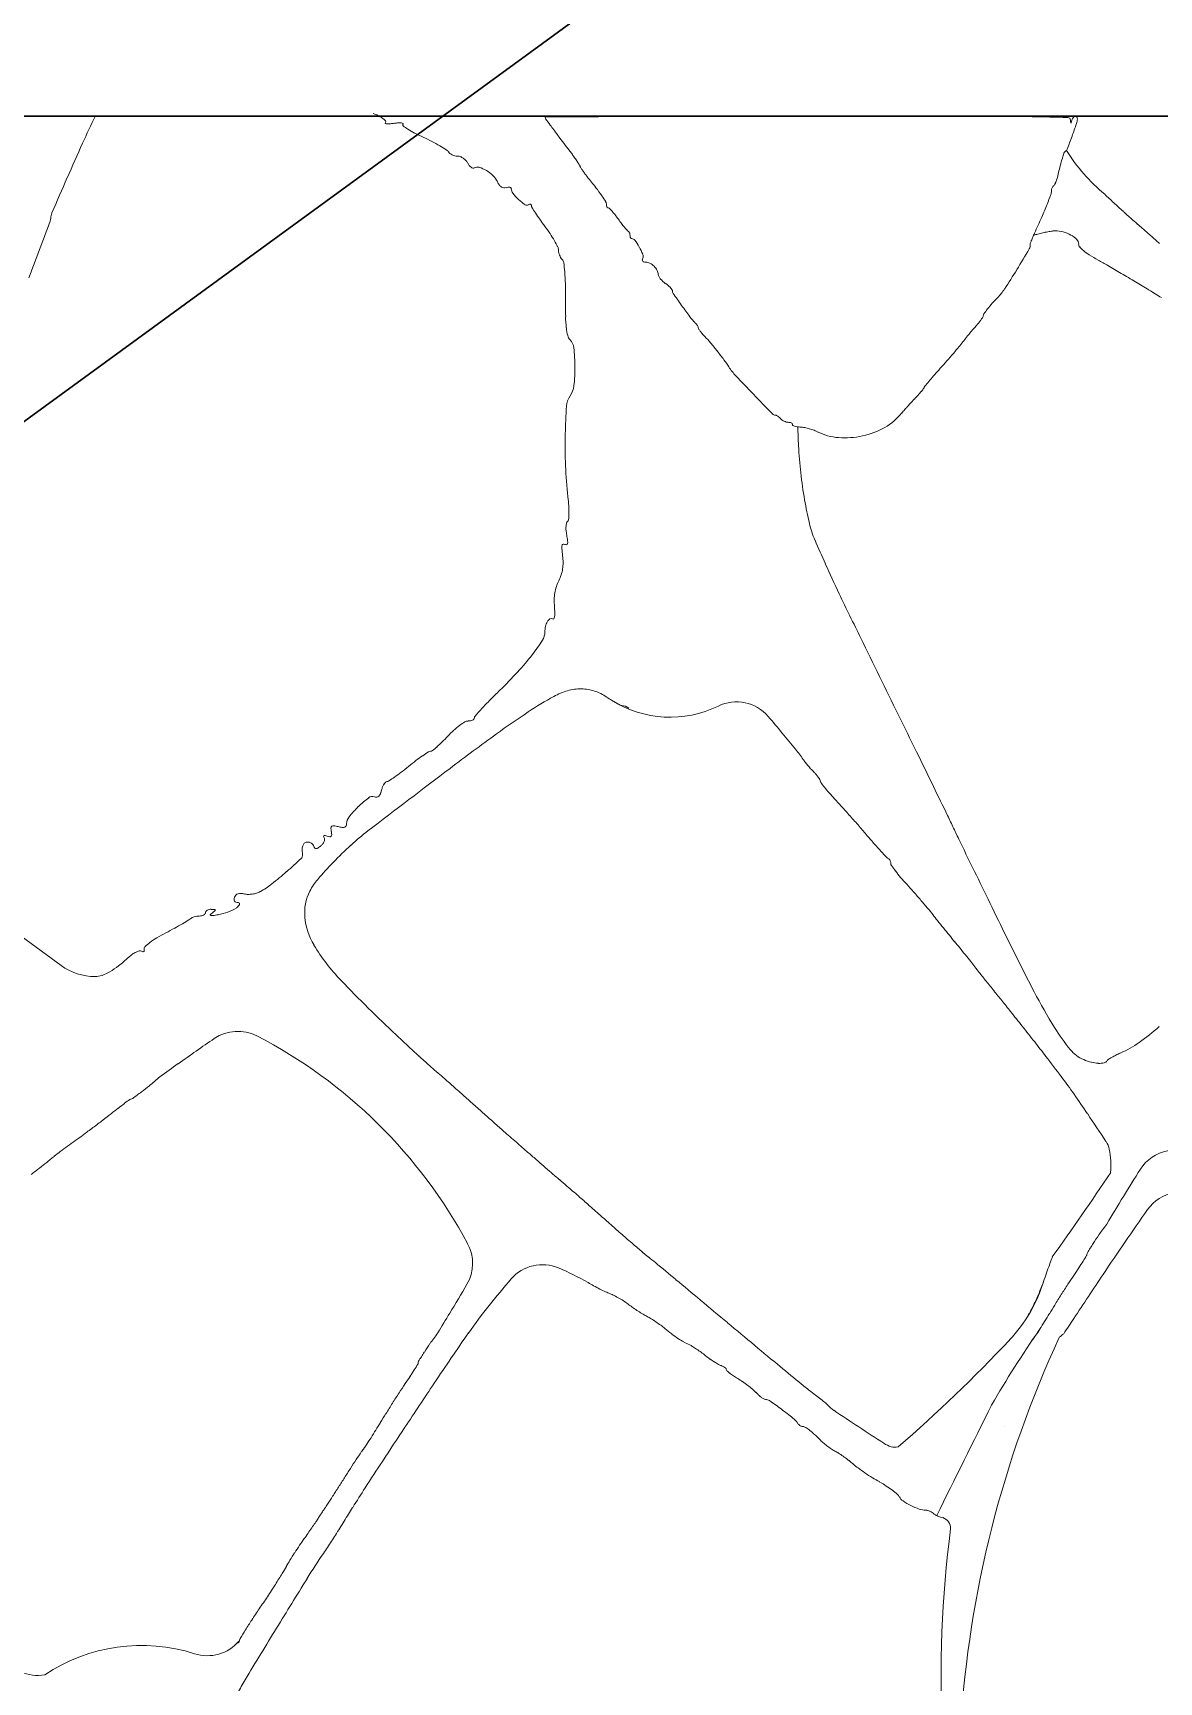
# Model space of a CAD drawing. Header units: millimetres. Extents: x 56222 to 3066687, y -650199 to -121287.
# Drawn here: x 141459.15 to 141472.7, y -184127.07 to -184107.24 of the extents above; entities that cross this region are included whole.
import ezdxf

# ---------------------------------------------------------------- set-up
doc = ezdxf.new("R2010")
doc.units = ezdxf.units.MM
doc.header["$MEASUREMENT"] = 0
doc.layers.add('FURNITURE', color=32, linetype='Continuous', lineweight=9)
doc.layers.add('XX~SLAB ( BEAM )~ ( DIM )', color=7, linetype='Continuous', lineweight=9)
doc.layers.add('str coll', color=6, linetype='Continuous')

msp = doc.modelspace()

# ---------------------------------------------------------------- linework, layer by layer
at = {"layer": 'FURNITURE', "lineweight": 0}
for centre, radius, start, end in [((141471.134, -184113.746), 12.508, 153.8715, 155.5451), ((141463.105, -184108.65), 0.46, 60.7842, 72.4336), ((141463.183, -184108.51), 0.299, 46.5409, 60.7842), ((141463.373, -184108.309), 0.023, 314.9999, 46.5409), ((141465.32, -184108.257), 0.00633, 90.2842, 179.9999), ((141465.343, -184108.257), 0.0288, 180, 215.4891), ((141471.625, -184103.777), 7.745, 215.4891, 216.1716), ((141514.985, -194121.346), 10013.218, 90.2789129, 90.2841841), ((141467.871, -184443.074), 334.832, 90.10449, 90.2789), ((141468.471, -184772.017), 663.776, 90.000008, 90.104515), ((141468.472, -185893.649), 1785.407, 89.936757, 90.000012), ((141470.387, -184158.219), 49.977, 89.1018, 89.9367), ((141470.593, -184145.094), 36.85, 88.4378, 89.1017), ((141471.597, -184108.293), 0.0356, 3.7923, 88.4378), ((141475.566, -184108.03), 3.943, 183.7924, 184.2766), ((141467.314, -184107.158), 4.48, 344.9138, 345.3546), ((141471.753, -184108.318), 0.108, 154.6693, 165.3546), ((141471.731, -184108.308), 0.0833, 141.661, 154.6692), ((141471.712, -184108.293), 0.0591, 126.3244, 141.6611), ((141471.688, -184108.26), 0.0186, 89.9999, 126.3244), ((141471.688, -184108.263), 0.0213, 61.9443, 89.9999), ((141471.685, -184108.268), 0.0277, 38.9271, 61.9444), ((141471.539, -184108.274), 0.175, 341.0314, 0), ((141471.68, -184108.272), 0.0332, 18.1358, 38.9271), ((141471.674, -184108.274), 0.0399, 0, 18.1358), ((141463.392, -184108.328), 0.0036, 135, 259.8705), ((141463.415, -184108.197), 0.137, 259.8704, 269.5124), ((141463.417, -184107.957), 0.377, 269.5123, 275.2879), ((141463.355, -184107.278), 1.059, 275.2879, 277.9582), ((141463.59, -184108.959), 0.638, 93.5917, 97.9582), ((141463.561, -184108.509), 0.188, 82.7354, 93.5917), ((141463.58, -184108.359), 0.0363, 53.9824, 82.7352), ((141463.612, -184108.348), 0.0123, 136.6865, 232.6322), ((141463.598, -184108.335), 0.00673, 316.6866, 53.9825), ((141464.131, -184107.668), 0.868, 232.6323, 237.2799), ((141464.223, -184107.524), 1.039, 237.28, 242.4632), ((141464.771, -184106.474), 2.223, 242.4633, 245.3976), ((141462.648, -184111.111), 2.877, 63.0405, 65.3976), ((141472.614, -184103.055), 8.969, 216.1717, 217.0909), ((141558.095, -184038.427), 116.132, 217.09086, 217.23204), ((141461.861, -184104.858), 10.439, 338.7697, 339.6812), ((141471.637, -184108.324), 0.00233, 184.2769, 270.0003), ((141471.637, -184108.324), 0.00283, 270, 344.9138), ((141465.243, -184106.11), 6.832, 339.6812, 341.0313), ((141486.308, -184120.647), 29.177, 155.5451, 156.4339), ((141463.039, -184110.341), 2.013, 59.9597, 63.0404), ((141463.029, -184110.36), 2.034, 57.4354, 59.9597), ((141464.078, -184108.717), 0.0849, 32.1431, 57.4355), ((141464.213, -184108.632), 0.0744, 212.1431, 232.8308), ((141464.26, -184108.569), 0.153, 232.8308, 244.8832), ((141464.346, -184109.669), 1.615, 35.3612, 37.232), ((141472.556, -184109.054), 1.068, 159.8687, 163.1765), ((141471.592, -184108.701), 0.0413, 124.9685, 159.8687), ((141471.532, -184108.614), 0.0641, 304.9684, 338.7698), ((141473.491, -184107.448), 2.258, 212.2749, 230.1365), ((141464.267, -184108.554), 0.17, 244.8832, 256.4064), ((141464.26, -184108.587), 0.136, 256.4065, 270.0001), ((141464.26, -184108.815), 0.0923, 69.1384, 90), ((141464.232, -184108.888), 0.17, 55.9455, 69.1385), ((141464.223, -184108.901), 0.185, 43.258, 55.9455), ((141464.251, -184108.874), 0.147, 28.155, 43.2581), ((141464.564, -184108.707), 0.208, 208.1549, 217.966), ((141464.494, -184108.761), 0.12, 217.966, 232.8114), ((141464.463, -184108.802), 0.0679, 232.8114, 252.8622), ((141464.449, -184108.848), 0.0205, 252.862, 301.7175), ((141464.497, -184108.925), 0.0711, 72.996, 121.7175), ((141464.402, -184109.239), 0.399, 59.3751, 72.9959), ((141464.372, -184109.289), 0.458, 46.3058, 59.3752), ((141464.343, -184109.672), 1.619, 33.4938, 35.3612), ((141464.495, -184109.571), 1.436, 31.6551, 33.4938), ((141465.527, -184108.935), 0.225, 24.4172, 31.6551), ((141465.924, -184108.754), 0.212, 204.4172, 211.7277), ((141466.558, -184108.362), 0.957, 211.7276, 214.1136), ((141488.036, -184113.026), 17.05, 165.7795, 166.3394), ((141473.56, -184109.358), 2.117, 163.1765, 165.7795), ((141560.034, -184152.805), 109.612, 156.43382, 156.67561), ((141464.528, -184109.125), 0.231, 24.4954, 46.3058), ((141464.965, -184108.927), 0.249, 204.4954, 215.019), ((141464.844, -184109.011), 0.101, 215.019, 235.6681), ((141464.823, -184109.042), 0.0638, 235.6681, 262.7716), ((141464.876, -184109.149), 0.0539, 77.7907, 99.1826), ((141466.656, -184108.296), 1.075, 214.1135, 216.4805), ((141466.543, -184108.379), 0.935, 216.4804, 219.1088), ((141459.717, -184113.929), 7.862, 37.8746, 39.1087), ((141471.485, -184109.134), 0.0819, 145.5422, 157.3488), ((141471.444, -184109.106), 0.032, 121.7173, 145.542), ((141471.409, -184109.049), 0.0353, 301.7174, 325.8214), ((141471.288, -184108.967), 0.181, 325.8214, 333.0037), ((141471.253, -184108.949), 0.22, 333.0037, 339.8595), ((141471.237, -184108.943), 0.237, 339.8595, 346.3393), ((141464.822, -184109.045), 0.0604, 262.7716, 290.9936), ((141464.887, -184109.213), 0.119, 99.1826, 110.9936), ((141464.882, -184109.122), 0.0266, 45.29, 77.7907), ((141464.889, -184109.115), 0.0171, 359.9999, 45.2899), ((141464.994, -184109.115), 0.0884, 180, 218.2568), ((141465.459, -184108.748), 0.681, 218.2568, 226.7554), ((141465.476, -184108.731), 0.704, 226.7555, 234.7319), ((141464.294, -184110.369), 2.064, 34.5377, 37.8746), ((141464.894, -184109.956), 1.336, 30.8736, 34.5377), ((141465.979, -184109.307), 0.0714, 359.9999, 30.8737), ((141467.307, -184107.685), 4.354, 338.1942, 339.8429), ((141471.266, -184109.139), 0.136, 339.8428, 0), ((141471.492, -184109.139), 0.0896, 168.3394, 180), ((141471.499, -184109.14), 0.0969, 157.3487, 168.3395), ((141484.223, -184096.242), 17.77, 226.7318, 227.211), ((141485.484, -184094.881), 19.625, 227.211, 227.6559), ((141459.265, -184109.47), 0.101, 339.2705, 360), ((141459.529, -184109.47), 0.162, 156.6756, 180), ((141465.091, -184109.276), 0.0377, 234.732, 301.7175), ((141465.142, -184109.359), 0.0604, 106.5351, 121.7175), ((141465.131, -184109.323), 0.0225, 74.8431, 106.5349), ((141465.134, -184109.314), 0.0137, 31.571, 74.8432), ((141465.128, -184109.318), 0.0209, 359.9999, 31.5706), ((141465.19, -184109.318), 0.0411, 180, 211.5637), ((141467.79, -184107.72), 3.094, 211.5636, 213.0001), ((141467.13, -184108.149), 2.306, 213.0002, 215.3125), ((141468.304, -184107.317), 3.745, 215.3126, 216.9207), ((141466.113, -184109.307), 0.0631, 180, 193.5164), ((141466.094, -184109.312), 0.0436, 193.5165, 211.3635), ((141466.082, -184109.319), 0.0296, 211.3634, 233.4166), ((141466.074, -184109.331), 0.0151, 233.4167, 270.0001), ((141466.074, -184109.364), 0.0185, 44.118, 90), ((141465.347, -184110.069), 1.031, 41.5502, 44.118), ((141465.452, -184109.976), 0.89, 37.9112, 41.5501), ((141464.984, -184110.341), 1.484, 35.4299, 37.9112), ((141468.032, -184108.172), 2.257, 215.43, 217.0739), ((141458.844, -184103.991), 13.588, 335.3918, 336.2904), ((141466.736, -184107.457), 4.969, 336.2904, 338.1942), ((141484.067, -184096.436), 17.522, 227.6559, 228.0991), ((141474.629, -184106.954), 3.389, 228.0991, 229.5964), ((139979.552, -183549.459), 1582.241, 339.244026, 339.270382), ((141463.792, -184110.708), 1.899, 33.688, 36.9207), ((141464.192, -184110.441), 1.418, 29.6637, 33.688), ((141467.391, -184108.656), 1.454, 217.0739, 219.3597), ((141467.635, -184108.456), 1.769, 219.3597, 220.922), ((141466.325, -184109.592), 0.0349, 220.9219, 247.1268), ((141466.303, -184109.644), 0.0216, 38.2115, 67.1266), ((141466.274, -184109.667), 0.0575, 24.2995, 38.2114), ((141466.26, -184109.673), 0.0729, 11.8232, 24.2996), ((141466.255, -184109.674), 0.0783, 360, 11.8233), ((141466.409, -184109.674), 0.076, 180, 191.6629), ((141466.383, -184109.679), 0.0493, 191.6629, 207.7833), ((141473.063, -184110.503), 2.051, 155.3918, 156.8235), ((141471.663, -184111.055), 1.459, 107.4611, 109.1293), ((141471.505, -184110.552), 0.931, 103.8534, 107.4611), ((141471.591, -184110.901), 1.29, 101.0275, 103.8534), ((141471.571, -184110.798), 1.185, 98.1595, 101.0275), ((141471.456, -184109.994), 0.373, 91.3687, 98.1595), ((141471.455, -184109.951), 0.33, 74.6699, 91.3688), ((141471.432, -184110.035), 0.417, 60.6682, 74.6699), ((141471.476, -184109.957), 0.328, 45.1374, 60.6683), ((141468.274, -184114.42), 6.414, 48.8188, 49.5964), ((141453.133, -184131.727), 29.41, 48.5677, 48.8189), ((141450.891, -184134.268), 32.799, 48.3173, 48.5677), ((141464.301, -184110.379), 1.293, 26.0026, 29.6637), ((141465.384, -184109.851), 0.0883, 360, 26.0026), ((141465.607, -184109.851), 0.135, 180.0001, 192.6144), ((141465.687, -184109.833), 0.217, 192.6143, 201.4797), ((141466.367, -184109.688), 0.0313, 207.7834, 228.3713), ((141466.355, -184109.702), 0.0124, 228.3715, 269.4781), ((141466.354, -184109.76), 0.0461, 35.5455, 89.478), ((141465.676, -184110.245), 0.88, 29.2329, 35.5456), ((141465.707, -184110.227), 0.844, 22.6156, 29.233), ((141452.831, -184098.978), 21.284, 328.5361, 329.319), ((141471.067, -184109.798), 0.0803, 329.3189, 9.628), ((141471.166, -184109.781), 0.0206, 160.1214, 189.628), ((141472.804, -184110.373), 1.762, 158.8889, 160.1214), ((141472.333, -184110.191), 1.257, 156.8235, 158.8888), ((141471.652, -184109.78), 0.0779, 360, 45.1374), ((141471.785, -184109.78), 0.0553, 180, 219.93), ((141471.99, -184109.608), 0.322, 219.93, 230.7733), ((141472.21, -184109.339), 0.67, 230.7732, 238.3006), ((141465.681, -184109.835), 0.211, 201.4798, 210.4429), ((141465.594, -184109.886), 0.11, 210.4429, 225), ((141465.469, -184110.012), 0.0672, 8.059, 45), ((141463.498, -184110.291), 2.058, 4.9472, 8.059), ((141466.567, -184109.981), 0.086, 159.0065, 173.9005), ((141466.501, -184109.974), 0.0195, 173.9005, 218.6365), ((141466.427, -184109.928), 0.064, 339.0064, 22.6156), ((141466.504, -184109.972), 0.0232, 218.6364, 258.5173), ((141466.524, -184109.872), 0.125, 258.5173, 270.0001), ((141466.524, -184110.099), 0.101, 61.0453, 90), ((141466.465, -184110.205), 0.223, 45.0072, 61.0453), ((141466.465, -184110.205), 0.223, 28.9683, 45.0073), ((141473.238, -184107.674), 2.627, 238.3005, 241.0268), ((141468.739, -184115.799), 6.66, 59.8775, 61.0268), ((141460.022, -184130.823), 24.03, 59.4352, 59.8775), ((141463.2, -184110.317), 2.357, 1.4013, 4.9472), ((141459.891, -184110.397), 5.667, 359.5605, 1.4013), ((141466.572, -184110.146), 0.101, 359.9999, 28.9684), ((141466.717, -184110.146), 0.0435, 180, 209.723), ((141466.868, -184110.06), 0.217, 209.723, 218.7393), ((141466.914, -184110.023), 0.277, 218.7393, 227.0942), ((141466.945, -184109.989), 0.323, 227.0943, 234.5467), ((141466.46, -184110.671), 0.515, 49.9649, 54.5468), ((141466.56, -184110.552), 0.359, 43.9613, 49.9649), ((141463.028, -184105.218), 9.33, 326.8452, 328.5361), ((141458.854, -184132.802), 26.328, 58.9973, 59.4352), ((141462.147, -184127.321), 19.934, 58.4578, 58.9973), ((141473.236, -184110.5), 7.678, 179.5605, 181.1153), ((141466.603, -184110.51), 0.299, 38.1099, 43.9613), ((141466.82, -184110.34), 0.0231, 360, 38.1098), ((141466.902, -184110.34), 0.059, 180, 214.5509), ((141478.29, -184102.498), 13.886, 214.5509, 215.2781), ((141471.954, -184111.619), 1.693, 135.1364, 138.2483), ((141470.286, -184109.959), 0.66, 315.1364, 326.8452), ((141479.803, -184098.557), 13.817, 238.4578, 239.1921), ((141467.157, -184110.618), 1.599, 181.1152, 186.0935), ((141471.531, -184107.28), 5.606, 215.2781, 216.9917), ((141467.653, -184110.202), 0.751, 216.9917, 224.5357), ((141470.05, -184110.333), 0.619, 325.1195, 328.3168), ((141470.555, -184110.645), 0.0262, 328.317, 0), ((141470.625, -184110.645), 0.0434, 144.3597, 180), ((141471.957, -184111.6), 1.683, 141.8067, 144.3597), ((141471.747, -184111.435), 1.416, 138.2482, 141.8067), ((141466.338, -184110.706), 0.774, 186.0935, 193.0902), ((141466.969, -184110.875), 0.208, 38.7023, 44.5358), ((141466.989, -184110.858), 0.183, 32.2564, 38.7023), ((141467.017, -184110.841), 0.15, 25.5787, 32.2564), ((141467.13, -184110.787), 0.0243, 359.9999, 25.5787), ((141467.176, -184110.787), 0.0217, 180.0001, 214.1034), ((141467.701, -184110.431), 0.656, 214.1034, 217.0072), ((141467.685, -184110.444), 0.635, 217.0072, 220.6571), ((141467.936, -184110.228), 0.966, 220.657, 223.3244), ((141475.992, -184115.461), 7.23, 140.4292, 141.0457), ((141475.648, -184115.177), 6.784, 139.8064, 140.4291), ((141472.258, -184112.312), 2.345, 138.4313, 139.8064), ((141469.811, -184110.143), 0.925, 318.4312, 321.2988), ((141470.041, -184110.327), 0.63, 321.2988, 325.1194), ((141465.68, -184110.859), 0.0987, 193.0901, 225), ((141465.492, -184111.046), 0.167, 6.114, 45), ((141463.444, -184111.266), 2.226, 0.2693, 6.114), ((141465.887, -184112.16), 1.85, 40.1082, 43.3244), ((141463.985, -184113.763), 4.338, 38.4068, 40.1082), ((141463.974, -184113.771), 4.351, 36.7053, 38.4068), ((141463.679, -184105.492), 8.615, 319.2383, 319.9742), ((141468.451, -184109.5), 2.383, 319.9742, 321.8892), ((141474.07, -184113.907), 4.758, 141.0457, 141.8893), ((141463.581, -184111.265), 2.09, 353.9947, 0.2693), ((141465.916, -184112.323), 1.929, 33.5799, 36.7053), ((141468.227, -184110.789), 0.846, 213.5798, 222.8418), ((141464.755, -184106.457), 7.169, 317.6143, 318.51), ((141463.049, -184104.949), 9.447, 318.51, 319.2384), ((141479.411, -184100.417), 16.098, 222.8417, 223.9269), ((141475.85, -184116.4), 7.731, 140.0208, 140.5758), ((141472.557, -184113.639), 3.434, 138.5593, 140.0208), ((141474.592, -184115.435), 6.148, 137.6143, 138.5593), ((141465.812, -184111.746), 0.243, 144.9915, 176.0781), ((141465.399, -184111.456), 0.261, 324.9915, 353.9947), ((141507.192, -184073.659), 54.67, 223.9269, 224.2729), ((141476.177, -184117.724), 8.844, 136.5844, 137.0428), ((141467.787, -184109.786), 2.707, 316.5844, 318.0248), ((141468.62, -184110.536), 1.585, 318.0249, 320.175), ((141467.913, -184109.946), 2.506, 320.1751, 321.3159), ((141469.855, -184111.501), 0.0183, 321.316, 358.9399), ((141469.892, -184111.502), 0.0188, 140.5758, 178.9398), ((141472.613, -184112.212), 7.06, 176.0781, 178.7963), ((141468.083, -184111.787), 0.0506, 224.273, 270), ((141468.083, -184111.868), 0.0305, 64.7642, 90), ((141468.042, -184111.954), 0.126, 55.9325, 64.7643), ((141468.026, -184111.978), 0.154, 47.6767, 55.9325), ((141468.022, -184111.983), 0.161, 39.6902, 47.6768), ((141469.043, -184111.361), 0.718, 299.5856, 320.9518), ((141470.053, -184112.18), 0.582, 138.0372, 140.9518), ((141474.804, -184116.452), 6.972, 137.5642, 138.0372), ((141475.155, -184116.773), 7.448, 137.0428, 137.5642), ((141471.517, -184112.189), 5.964, 178.7963, 182.4634), ((141468.218, -184111.82), 0.0943, 219.6901, 234.1993), ((141468.252, -184111.773), 0.152, 234.1994, 244.3407), ((141468.251, -184111.775), 0.15, 244.3407, 254.5401), ((141468.234, -184111.837), 0.0861, 254.5401, 270), ((141468.234, -184112.023), 0.0999, 78.2555, 90), ((141468.241, -184111.988), 0.0646, 61.9599, 78.2555), ((141468.253, -184111.967), 0.0408, 41.0983, 61.9599), ((141468.271, -184111.951), 0.0164, 360, 41.0982), ((141468.3, -184111.951), 0.0127, 180.0001, 239.14), ((141468.342, -184111.88), 0.0952, 239.1399, 252.5655), ((141468.362, -184111.818), 0.161, 252.5655, 263.1819), ((141468.377, -184111.689), 0.291, 263.182, 270), ((141474.592, -184111.884), 6.24, 180.872, 182.9339), ((141468.377, -184112.213), 0.233, 79.4053, 89.9999), ((141468.294, -184112.661), 0.689, 74.6856, 79.4052), ((141468.277, -184112.722), 0.752, 70.0615, 74.6856), ((141468.348, -184112.526), 0.545, 64.1687, 70.0615), ((141468.903, -184111.38), 0.73, 244.1687, 265.2901), ((141468.923, -184111.149), 0.961, 282.421, 299.5856), ((141473.945, -184111.917), 5.592, 182.9339, 186.3219), ((141468.922, -184111.145), 0.965, 265.29, 282.4211), ((141471.089, -184112.207), 5.536, 182.4633, 186.341), ((141473.686, -184111.945), 5.331, 186.3219, 189.8334), ((141463.382, -184113.064), 2.219, 3.505, 6.341), ((141472.856, -184112.089), 4.488, 189.8333, 193.5368), ((141464.48, -184113), 1.119, 355.1347, 358.9019), ((141464.437, -184112.999), 1.162, 358.9019, 3.5049), ((141465.919, -184113.195), 0.356, 176.5387, 184.6736), ((141465.825, -184113.19), 0.261, 167.74, 176.5386), ((141466.103, -184113.18), 0.54, 184.6736, 190.6252), ((141465.596, -184113.14), 0.0275, 121.7175, 167.7401), ((141465.567, -184113.093), 0.0282, 301.7175, 355.1347), ((141469.779, -184112.83), 1.324, 193.5368, 202.7283), ((141465.665, -184113.433), 0.152, 168.9316, 184.9611), ((141467.258, -184113.294), 1.751, 184.961, 187.6394), ((141465.535, -184113.407), 0.0201, 110.2217, 168.9316), ((141465.537, -184113.411), 0.0237, 58.2825, 110.2218), ((141465.565, -184113.365), 0.0302, 238.2825, 278.8035), ((141465.567, -184113.38), 0.0145, 278.8036, 348.3696), ((141464.26, -184113.526), 1.335, 7.65, 10.6253), ((141465.48, -184113.362), 0.104, 348.3695, 7.65), ((141477.141, -184109.746), 9.305, 202.7283, 204.6337), ((141464.868, -184113.615), 0.66, 0.4332, 7.6394), ((141465.047, -184113.614), 0.481, 351.2951, 0.4333), ((141491.554, -184103.137), 25.162, 204.6337, 205.5406), ((141465.885, -184114.037), 0.458, 152.9862, 162.3209), ((141465.036, -184113.604), 0.494, 332.9862, 341.8136), ((141465.079, -184113.618), 0.449, 341.8136, 351.295), ((141466.016, -184114.072), 0.595, 170.4693, 178.299), ((141465.971, -184114.065), 0.549, 162.3209, 170.4693), ((141526.754, -184086.317), 64.174, 205.54053, 206.06879), ((141466.093, -184114.074), 0.671, 178.2991, 185.4475), ((141464.22, -184114.253), 1.209, 1.9531, 5.4476), ((141465.177, -184114.22), 0.252, 350.7735, 1.9531), ((141465.128, -184114.445), 0.182, 326.9394, 0), ((141465.634, -184114.445), 0.324, 167.7602, 180), ((141465.514, -184114.419), 0.201, 150.2871, 167.7602), ((141465.419, -184114.365), 0.0914, 122.8401, 150.2871), ((141465.385, -184114.312), 0.0288, 58.2826, 122.8401), ((141465.406, -184114.278), 0.0119, 238.2826, 322.9095), ((141465.373, -184114.252), 0.0541, 322.9095, 350.7735), ((141463.069, -184113.104), 2.639, 322.2579, 326.9395), ((141933.261, -183887.447), 516.719, 206.0687, 206.18237), ((141462.641, -184112.774), 3.18, 317.3992, 322.2579), ((141461.081, -184111.338), 5.3, 314.0854, 317.3991), ((141469.83, -184120.372), 7.276, 134.0854, 135.3894), ((141467.555, -184119.091), 4.423, 118.8947, 123.5854), ((141465.791, -184115.895), 0.772, 105.6172, 118.8947), ((141465.74, -184115.714), 0.585, 89.2574, 105.6171), ((141465.741, -184115.67), 0.541, 72.1706, 89.2574), ((141465.731, -184115.701), 0.573, 55.8032, 72.1706), ((141467.153, -184113.608), 1.958, 235.8032, 237.8777), ((141470.047, -184120.423), 7.468, 137.3786, 138.3091), ((141467.598, -184118.169), 4.14, 135.3894, 137.3787), ((141471.529, -184125.077), 11.608, 123.5853, 125.8679), ((141466.817, -184114.144), 1.325, 237.8777, 295.9357), ((141466.865, -184114.058), 1.424, 240.6568, 242.8006), ((141466.235, -184115.284), 0.0456, 242.8005, 268.5945), ((141466.231, -184115.463), 0.134, 49.6255, 88.5946), ((141467.615, -184115.785), 0.5, 40.5777, 115.9357), ((141169.007, -184263.214), 334.917, 26.09707, 26.18233), ((141465.017, -184116.504), 1.19, 132.5835, 137.3311), ((141464.827, -184116.297), 0.909, 126.7757, 132.5835), ((141464.736, -184116.175), 0.758, 121.01, 126.7757), ((141464.385, -184115.592), 0.0766, 90, 121.0099), ((141464.385, -184115.356), 0.159, 270, 280.5163), ((141464.396, -184115.416), 0.0982, 280.5163, 295.586), ((141464.413, -184115.451), 0.0595, 295.586, 315.2246), ((141464.441, -184115.479), 0.0197, 315.2246, 0.0001), ((141464.496, -184115.479), 0.0346, 138.3091, 180), ((141453.028, -184128.278), 19.706, 39.8124, 40.5777), ((141463.024, -184114.697), 1.5, 308.4934, 311.1935), ((141463.106, -184114.791), 1.375, 311.1935, 314.7866), ((141462.539, -184114.22), 2.18, 314.7866, 317.3311), ((141482.913, -184140.821), 31.036, 125.8679, 127.1522), ((141456.297, -184125.553), 15.45, 38.8869, 39.8124), ((141465.843, -184118.728), 3.44, 127.2867, 129.1632), ((141465.062, -184117.703), 2.152, 124.6198, 127.2866), ((141465.353, -184118.125), 2.664, 122.8337, 124.6197), ((141463.934, -184115.925), 0.046, 90.0001, 122.8337), ((141463.934, -184115.842), 0.0375, 270.0001, 308.4933), ((141466.393, -184117.411), 2.48, 35.3092, 38.8869), ((141469.106, -184115.489), 0.845, 215.3092, 218.4243), ((141469.824, -184114.919), 1.762, 218.4243, 220.2224), ((141244.514, -184226.228), 250.839, 25.99118, 26.09706), ((141631.937, -184337.494), 277.792, 127.15224, 127.40846), ((141461.857, -184113.825), 2.88, 303.184, 304.8325), ((141462.221, -184114.35), 2.241, 304.8325, 307.383), ((141461.383, -184113.253), 3.622, 307.383, 309.1632), ((141469.832, -184114.912), 1.773, 220.2225, 222.0185), ((141469.184, -184115.496), 0.9, 222.0185, 225), ((141468.162, -184116.518), 0.545, 40.6649, 45), ((141468.261, -184116.434), 0.415, 35.3479, 40.6649), ((141468.311, -184116.398), 0.354, 30.1791, 35.3479), ((141468.589, -184116.236), 0.0325, 0.427, 30.1793), ((141463.233, -184116.493), 0.0707, 69.0064, 127.6275), ((141463.279, -184116.373), 0.0574, 249.0064, 277.6296), ((141463.281, -184116.387), 0.0434, 277.6296, 312.892), ((141463.256, -184116.36), 0.0809, 312.8921, 336.8723), ((141463.054, -184116.273), 0.3, 336.8723, 345.9107), ((141463.655, -184116.424), 0.32, 158.4529, 165.9107), ((141463.553, -184116.384), 0.21, 148.2417, 158.4529), ((141463.495, -184116.348), 0.142, 136.2673, 148.2417), ((141463.409, -184116.266), 0.0227, 90, 136.2672), ((141463.409, -184116.199), 0.0435, 270, 303.184), ((141468.653, -184116.236), 0.0314, 180.4268, 217.2867), ((141470.715, -184114.666), 2.623, 217.2869, 218.8506), ((141470.175, -184115.101), 1.93, 218.8506, 221.4075), ((141471.126, -184114.262), 3.198, 221.4075, 223.1586), ((141237.329, -184229.731), 258.832, 25.90504, 25.99121), ((141463.992, -184117.496), 1.328, 134.2504, 141.4407), ((141464.059, -184117.564), 1.423, 127.6275, 134.2504), ((141464.289, -184120.673), 6.174, 42.0418, 43.1586), ((141455.599, -184128.509), 17.875, 41.5364, 42.0417), ((141462.76, -184116.799), 0.0228, 124.5302, 181.4516), ((141463.002, -184116.793), 0.266, 181.4516, 190.9008), ((141462.766, -184116.808), 0.0338, 81.3148, 124.5303), ((141462.682, -184117.354), 0.586, 75.9106, 81.3149), ((141462.919, -184116.41), 0.387, 255.9107, 262.957), ((141462.88, -184116.727), 0.0674, 262.957, 288.6335), ((141462.892, -184116.763), 0.0297, 288.6335, 332.009), ((141462.871, -184116.752), 0.0534, 332.009, 0), ((141463.06, -184116.752), 0.135, 141.4406, 180.0001), ((141454.717, -184129.29), 19.054, 41.036, 41.5363), ((141459.631, -184125.013), 12.539, 40.3514, 41.0359), ((141459.342, -184121.904), 12.019, 25.1039, 25.9051), ((141481.747, -184111.407), 12.723, 205.1038, 205.8448), ((141462.512, -184117.053), 0.121, 157.5029, 179.4511), ((141462.452, -184117.028), 0.0557, 122.0479, 157.5028), ((141462.456, -184117.034), 0.0638, 90, 122.0479), ((141462.456, -184117.043), 0.0728, 71.4349, 90), ((141462.45, -184117.061), 0.0913, 55.7719, 71.4348), ((141462.453, -184117.058), 0.0876, 39.7826, 55.7719), ((141462.474, -184117.04), 0.0602, 18.6016, 39.7825), ((141462.598, -184116.999), 0.0711, 198.6017, 218.6516), ((141462.329, -184116.671), 0.448, 303.9946, 309.5377), ((141462.516, -184116.897), 0.155, 309.5376, 322.0809), ((141462.546, -184116.921), 0.117, 322.0809, 337.5768), ((141462.656, -184116.901), 0.00791, 115.2434, 191.6004), ((141462.696, -184116.893), 0.0486, 191.6006, 211.7176), ((141462.662, -184116.914), 0.0216, 76.3115, 115.2435), ((141462.578, -184116.934), 0.0824, 337.5767, 356.147), ((141462.625, -184116.937), 0.0345, 356.147, 31.7175), ((141462.617, -184117.098), 0.211, 69.0064, 76.3114), ((141462.741, -184116.774), 0.135, 249.0065, 262.2977), ((141462.726, -184116.89), 0.0185, 262.2976, 319.9176), ((141462.718, -184116.884), 0.028, 319.9176, 3.2431), ((141462.449, -184116.899), 0.298, 3.2431, 10.9007), ((141466.285, -184120.607), 4.889, 132.5642, 136.0784), ((141464.961, -184119.165), 2.931, 127.4085, 132.5642), ((141475.722, -184111.342), 8.575, 220.3514, 221.2452), ((141473.136, -184113.61), 5.135, 221.2452, 222.5575), ((141671.32, -184019.581), 223.365, 205.84472, 205.93662), ((141456.969, -184111.359), 7.938, 311.2621, 312.9447), ((141462.335, -184117.126), 0.0603, 312.9448, 6.9308), ((141462.906, -184117.056), 0.515, 179.4511, 186.9308), ((141462.557, -184117.031), 0.0185, 218.6517, 273.1297), ((141462.556, -184117.007), 0.0432, 273.1297, 303.9946), ((141466.209, -184120.534), 4.784, 136.0783, 139.3925), ((141475.689, -184111.266), 8.601, 222.5575, 223.2203), ((141469.464, -184117.116), 0.059, 223.2204, 246.0375), ((141469.426, -184117.201), 0.035, 42.4392, 66.0374), ((141469.401, -184117.224), 0.0682, 28.1212, 42.4393), ((141469.392, -184117.228), 0.0778, 14.6737, 28.1212), ((141469.401, -184117.226), 0.0693, 359.9999, 14.6737), ((141459.633, -184114.397), 3.897, 307.8429, 311.262), ((141463.136, -184117.898), 0.735, 139.3925, 152.6165), ((141469.515, -184117.226), 0.0454, 180, 215.0648), ((141471.208, -184116.039), 2.113, 215.0648, 217.2788), ((141470.982, -184116.21), 1.83, 217.2789, 220.3786), ((141471.795, -184115.519), 2.897, 220.3786, 222.5757), ((141672.71, -184018.905), 224.91, 205.93654, 206.04495), ((141461.652, -184117.664), 0.0808, 136.4576, 159.0063), ((141461.638, -184117.65), 0.0604, 108.4083, 136.4576), ((141461.647, -184117.676), 0.0884, 86.1562, 108.4082), ((141461.636, -184117.838), 0.25, 75.9107, 86.1561), ((141461.74, -184117.42), 0.18, 255.9108, 269.7492), ((141461.741, -184117.259), 0.341, 269.7492, 278.3295), ((141461.74, -184117.252), 0.349, 278.3296, 286.8412), ((141461.78, -184117.383), 0.211, 286.8412, 299.2343), ((141461.332, -184116.584), 1.128, 299.2345, 307.8429), ((141462.987, -184117.821), 0.567, 152.6165, 185.4847), ((141464.783, -184121.961), 6.626, 41.5115, 42.5756), ((141462.53, -184123.955), 9.634, 40.7077, 41.5114), ((141474.578, -184097.512), 25.812, 231.581, 234.2316), ((141461.203, -184117.82), 0.0239, 319.7137, 359.9999), ((141461.251, -184117.82), 0.0245, 141.1161, 180), ((141461.274, -184117.838), 0.0533, 119.3656, 141.1162), ((141461.288, -184117.863), 0.0818, 102.1444, 119.3655), ((141461.296, -184117.903), 0.124, 89.4986, 102.1445), ((141461.291, -184118.517), 0.737, 86.4084, 89.4987), ((141460.776, -184117.078), 0.916, 305.4732, 308.1144), ((141461.337, -184117.79), 0.00867, 12.9846, 86.4082), ((141461.335, -184117.79), 0.0103, 308.1146, 12.9848), ((141461.273, -184117.222), 0.631, 279.7924, 290.5582), ((141461.27, -184117.212), 0.642, 290.5582, 301.1916), ((141461.601, -184117.665), 0.0302, 174.888, 214.6215), ((141461.674, -184117.672), 0.104, 159.0064, 174.888), ((141461.601, -184117.665), 0.0304, 214.6215, 254.233), ((141461.621, -184117.594), 0.105, 254.2331, 270.0001), ((141461.558, -184117.688), 0.0848, 301.1915, 337.0729), ((141461.621, -184117.715), 0.0166, 337.0729, 90.0001), ((141463.047, -184123.511), 8.952, 39.895, 40.7077), ((141467.686, -184119.632), 2.906, 38.0148, 39.895), ((141731.04, -183990.399), 289.833, 206.04495, 206.13456), ((141457.451, -184111.727), 7.143, 297.51, 298.4742), ((141458.662, -184113.959), 4.603, 298.4742, 299.8142), ((141457.937, -184112.695), 6.06, 299.8142, 300.6674), ((141460.979, -184117.824), 0.0975, 300.6674, 317.1345), ((141461.088, -184117.926), 0.0517, 115.1063, 137.1345), ((141461.144, -184118.045), 0.183, 106.5156, 115.1064), ((141461.154, -184118.079), 0.219, 98.4102, 106.5155), ((141461.152, -184118.068), 0.208, 90, 98.4102), ((141461.152, -184117.724), 0.136, 269.9999, 282.0393), ((141461.162, -184117.77), 0.0888, 282.0393, 298.6105), ((141461.178, -184117.799), 0.0567, 298.6105, 319.7137), ((141461.29, -184117.847), 0.00586, 138.3788, 254.6726), ((141461.382, -184117.929), 0.129, 125.4731, 138.3785), ((141461.305, -184117.793), 0.0624, 254.6724, 277.9732), ((141461.018, -184115.741), 2.134, 277.9734, 279.7924), ((141463.216, -184117.799), 0.797, 185.4847, 210.9637), ((141477.054, -184112.309), 8.985, 218.0148, 218.5972), ((141486.253, -184104.967), 20.755, 218.5972, 218.9086), ((141486.66, -184104.638), 21.278, 218.9087, 219.2188), ((141461.046, -184118.829), 0.812, 126.8129, 132.3418), ((141461.16, -184118.981), 1.003, 120.9769, 126.8129), ((141461.679, -184119.846), 2.011, 117.51, 120.9768), ((141464.567, -184116.988), 2.374, 210.9637, 223.9426), ((141479.257, -184110.68), 11.723, 219.2188, 219.7033), ((141462.514, -184124.581), 10.039, 39.1502, 39.7034), ((141504.148, -184101.722), 37.103, 206.1346, 207.3578), ((141458.851, -184116.777), 2.145, 308.3298, 312.6215), ((141460.603, -184118.681), 0.442, 125.1956, 132.6215), ((141460.519, -184118.561), 0.296, 115.1507, 125.1956), ((141460.479, -184118.476), 0.202, 103.4762, 115.1507), ((141460.439, -184118.311), 0.0323, 58.2826, 103.4762), ((141460.485, -184118.236), 0.0556, 238.2826, 256.8579), ((141460.476, -184118.276), 0.0144, 256.8578, 307.626), ((141460.475, -184118.275), 0.0159, 307.6262, 355.1924), ((141460.52, -184118.251), 0.0305, 132.3418, 191.7216), ((141460.425, -184118.271), 0.0659, 355.1923, 11.7216), ((141458.194, -184128.099), 15.61, 38.7528, 39.1502), ((141458.894, -184127.537), 14.713, 38.3514, 38.7527), ((141466.32, -184121.661), 5.243, 37.4848, 38.3514), ((141459.9, -184117.888), 0.7, 234.2317, 269.9999), ((141459.9, -184118.338), 0.249, 269.9999, 289.3077), ((141459.8, -184118.053), 0.552, 289.3077, 299.9776), ((141459.636, -184117.769), 0.88, 299.9776, 308.3299), ((141475.046, -184114.97), 5.753, 217.4848, 218.3516), ((141494.223, -184099.796), 30.207, 218.3516, 218.6053), ((141476.643, -184105.35), 19.145, 223.9427, 226.7317), ((141497.066, -184097.526), 33.845, 218.6054, 218.8602), ((141494.71, -184099.424), 30.82, 218.8602, 219.1336), ((141476.608, -184115.971), 6.094, 207.3578, 212.0084), ((141457.388, -184129.792), 17.296, 38.5691, 39.1336), ((141429.584, -184151.963), 52.857, 38.3237, 38.5692), ((141426.521, -184154.384), 56.762, 38.0808, 38.3238), ((141473.664, -184117.812), 2.622, 212.0084, 219.161), ((141471.047, -184117.37), 2.456, 305.1011, 312.198), ((141475.267, -184139.739), 24.709, 124.3272, 125.5519), ((141461.615, -184119.746), 0.5, 62.6216, 124.3272), ((141459.076, -184124.648), 6.021, 28.2339, 62.6216), ((141478.666, -184103.201), 22.096, 226.7318, 227.211), ((141440.699, -184143.275), 38.75, 37.7575, 38.0809), ((141471.695, -184118.292), 1.329, 293.8621, 305.1011), ((141480.233, -184101.508), 24.403, 227.211, 227.6559), ((141478.471, -184103.441), 21.788, 227.6559, 228.0991), ((141457.266, -184130.444), 17.795, 36.7702, 37.7575), ((141471.949, -184119.209), 0.41, 219.1611, 247.3235), ((141472.054, -184118.956), 0.684, 247.3235, 255.4705), ((141472.024, -184119.573), 0.0546, 281.4377, 328.2825), ((141472.114, -184119.628), 0.0509, 123.4553, 148.2825), ((141472.56, -184120.304), 0.861, 120.2944, 123.4553), ((141472.588, -184120.351), 0.915, 116.7091, 120.2944), ((141472.736, -184120.645), 1.244, 113.8621, 116.7091), ((141461.048, -184120.305), 0.63, 125.9597, 133.735), ((141483.282, -184150.953), 38.494, 125.5519, 125.9596), ((141466.735, -184116.521), 4.215, 228.0991, 229.5964), ((141458.834, -184125.804), 7.976, 48.8188, 49.5964), ((141440.006, -184147.326), 36.571, 48.5677, 48.8189), ((141463.912, -184125.477), 9.499, 35.1906, 36.7701), ((141471.989, -184119.206), 0.426, 255.4705, 267.0865), ((141471.982, -184119.362), 0.27, 267.0865, 281.4377), ((141451.977, -184108.625), 14.168, 306.2377, 306.7642), ((141457.503, -184116.022), 4.935, 306.7642, 308.1949), ((141460.066, -184119.279), 0.79, 308.1949, 313.735), ((141437.218, -184150.485), 40.784, 48.3173, 48.5677), ((141465.246, -184126.736), 8.294, 127.6605, 128.412), ((141463.017, -184123.847), 4.645, 126.5007, 127.6605), ((141466.911, -184129.11), 11.193, 126.087, 126.5007), ((141460.332, -184120.084), 0.0234, 94.3734, 126.0871), ((141460.327, -184120.019), 0.042, 274.3735, 306.2378), ((141441.073, -184146.155), 34.987, 48.0363, 48.3173), ((141494.514, -184086.727), 44.935, 228.0363, 228.2549), ((141461.751, -184127.001), 12.143, 33.8313, 35.1906), ((141450.647, -184108.135), 15.352, 306.9422, 307.5005), ((141455.138, -184113.988), 7.975, 307.5006, 308.412), ((141499.329, -184081.331), 52.167, 228.255, 228.4505), ((141495.738, -184085.382), 46.754, 228.4506, 228.6465), ((141436.074, -184144.211), 43.054, 33.3014, 33.8313), ((141464.264, -184127.052), 7.957, 125.3864, 126.1718), ((141455.594, -184114.847), 7.014, 305.3865, 306.3825), ((141450.76, -184108.286), 15.163, 306.3825, 306.9422), ((141471.513, -184112.905), 10.088, 228.6466, 229.258), ((141441.877, -184147.309), 35.32, 49.0962, 49.258), ((141471.829, -184120.723), 0.275, 12.1199, 33.3014), ((141458.573, -184119.882), 1.2, 308.3547, 311.1435), ((141459.983, -184121.495), 0.942, 127.7576, 131.1435), ((141463.625, -184126.198), 6.891, 126.9772, 127.7576), ((141464.108, -184126.839), 7.693, 126.1717, 126.9773), ((141400.894, -184194.615), 97.909, 49.02065, 49.09628), ((141396.92, -184199.191), 103.97, 48.94595, 49.02066), ((141421.687, -184170.754), 66.26, 48.84113, 48.94586), ((141471.175, -184120.863), 0.943, 3.6668, 12.1199), ((141472.894, -184121.174), 0.5, 54.6269, 147.5449), ((141450.804, -184110.049), 13.732, 307.325, 307.8601), ((141451.458, -184110.89), 12.667, 307.86, 308.3548), ((141491.096, -184091.354), 39.201, 228.8412, 229.0153), ((141501.268, -184079.646), 54.71, 229.0154, 229.1511), ((141433.188, -184094.713), 46.941, 324.5198, 326.0243), ((141494.033, -184134.617), 25.551, 147.5449, 149.2796), ((141471.151, -184120.865), 0.967, 355.1984, 3.6668), ((141498.442, -184082.913), 50.39, 229.1511, 229.2883), ((141475.557, -184109.509), 15.304, 229.2883, 229.6217), ((141460.732, -184126.942), 7.581, 48.8822, 49.6217), ((141472.967, -184121.679), 0.5, 54.7839, 144.8131), ((141434.46, -184157.039), 47.531, 48.6918, 48.8823), ((141430.638, -184161.388), 53.32, 48.4982, 48.6918), ((141431.451, -184160.469), 52.094, 48.301, 48.4981), ((141480.252, -184105.694), 21.267, 228.301, 228.7795), ((141471.53, -184121.234), 0.63, 320.6384, 328.4137), ((141502.242, -184142.32), 36.32, 144.8131, 146.3048), ((141476.261, -184124.232), 4.662, 145.1544253528915, 145.1544258075122), ((141479.592, -184106.448), 20.265, 228.7794, 229.2756), ((141476.072, -184124.442), 4.935, 146.1785, 147.6093), ((141472.628, -184122.135), 0.79, 140.6384, 146.1785), ((141463.94, -184122.037), 0.5, 329.7615, 28.2339), ((141478.253, -184108.003), 18.213, 229.2756, 229.7534), ((141468.017, -184120.095), 2.371, 229.7534, 231.901), ((141464.041, -184125.166), 4.074, 50.3838, 51.901), ((141473.191, -184122.641), 1.904, 159.0292, 160.228), ((141462.304, -184116.059), 11.193, 327.8727, 328.2864), ((141471.806, -184121.931), 0.0234, 328.2863, 360), ((141471.871, -184121.931), 0.042, 148.1356, 179.9999), ((141483.868, -184129.388), 14.168, 147.6093, 148.1357), ((141465.28, -184122.553), 0.5, 67.2556, 138.8183), ((141464.204, -184125.119), 3.282, 60.2885, 67.2556), ((141340.495, -184274.421), 197.828, 50.29066, 50.38371), ((141513.888, -184137.209), 45.13, 160.5444, 160.6858), ((141504.135, -184133.764), 34.787, 160.3725, 160.5444), ((141504.191, -184133.784), 34.846, 160.228, 160.3724), ((141478.28, -184126.645), 7.975, 145.9614, 146.8729), ((141698.392, -184273.111), 272.076, 146.30483, 146.43913), ((141464.799, -184117.539), 8.294, 325.9614, 326.7129), ((141467.849, -184119.541), 4.645, 326.7129, 327.8728), ((141443.025, -184109.845), 24.709, 328.8215, 329.7615), ((141471.099, -184127.644), 8.231, 138.8183, 144.5883), ((141466.754, -184120.749), 1.778, 238.701, 241.1273), ((141467.148, -184120.036), 2.593, 241.1274, 242.956), ((141467.065, -184120.198), 2.411, 242.9559, 244.8065), ((141466.379, -184121.657), 0.798, 244.8066, 249.0247), ((141365.675, -184244.102), 158.416, 50.15214, 50.29057), ((141469.609, -184121.738), 1.775, 316.5752, 343.3169), ((141469.538, -184121.666), 1.864, 336.9301, 340.6858), ((141484.458, -184130.677), 15.352, 146.8729, 147.4312), ((141465.897, -184122.913), 0.547, 63.0945, 69.0247), ((141465.554, -184123.589), 1.305, 59.9964, 63.0945), ((141465.529, -184123.632), 1.355, 56.9235, 59.9964), ((141465.834, -184123.165), 0.797, 52.3499, 56.9233), ((141467.122, -184121.495), 1.312, 232.3499, 235.1249), ((141467.631, -184120.765), 2.202, 235.1249, 237.008), ((141315.858, -184303.793), 236.164, 50.04946, 50.15214), ((141468.653, -184121.296), 2.823, 331.6114, 334.2847), ((141468.515, -184121.23), 2.976, 334.2847, 336.93), ((141477.389, -184126.256), 7.014, 147.9909, 148.987), ((141484.299, -184130.575), 15.163, 147.4312, 147.9909), ((141431.231, -184102.708), 38.494, 328.4138, 328.8215), ((141467.582, -184120.84), 2.112, 237.0081, 238.9064), ((141466.929, -184121.924), 0.847, 238.9063, 242.6628), ((141466.213, -184123.307), 0.71, 58.2165, 62.6628), ((141465.697, -184124.141), 1.691, 55.8916, 58.2165), ((141465.663, -184124.19), 1.751, 53.5828, 55.8915), ((141545.869, -184029.196), 122.038, 230.04951, 230.2505), ((141470.185, -184122.125), 1.081, 326.1385, 331.6115), ((141464.782, -184118.681), 7.693, 327.3962, 328.2017), ((141464.558, -184118.542), 7.957, 328.2016, 328.987), ((141552.845, -184176.553), 97.413, 146.43915, 146.56752), ((141464.584, -184123.442), 0.79, 140.6384, 146.1785), ((141463.486, -184122.541), 0.63, 320.6384, 328.4137), ((141494.198, -184143.626), 36.32, 145.1545, 146.3048), ((141466.102, -184123.595), 1.012, 50.1016, 53.5829), ((141468.391, -184120.857), 2.557, 230.1017, 232.5286), ((141467.638, -184121.84), 1.319, 232.5287, 236.5119), ((141467.486, -184122.07), 1.043, 236.512, 241.0387), ((141456.898, -184109.708), 19.277, 311.0567, 316.5753), ((141483.393, -184128.434), 13.109, 155.1573, 176.4209), ((141481.65, -184130.078), 12.667, 145.178, 149.9814), ((141472.141, -184123.669), 1.2, 143.2299, 146.0187), ((141470.425, -184122.387), 0.942, 323.2299, 326.6158), ((141465.458, -184119.114), 6.891, 326.6158, 327.3962), ((141474.852, -184127.094), 5.351, 128.1024, 128.8352), ((141475.823, -184130.694), 14.168, 147.6093, 148.1357), ((141468.027, -184125.748), 4.935, 146.1785, 147.6093), ((141467.427, -184122.176), 0.922, 241.0387, 246.0027), ((141466.942, -184123.266), 0.271, 58.0646, 66.0026), ((141466.274, -184124.337), 1.534, 55.8622, 58.0646), ((141466.162, -184124.503), 1.734, 53.6497, 55.8622), ((141466.206, -184124.443), 1.659, 51.3627, 53.6496), ((141468.024, -184122.169), 1.253, 231.3627, 234.3657), ((141526.015, -184053.068), 90.989, 230.25043, 230.50093), ((141459.804, -184120.848), 4.645, 326.7129, 327.8728), ((141454.259, -184117.366), 11.193, 327.8727, 328.2864), ((141463.761, -184123.237), 0.0234, 328.2863, 360), ((141463.827, -184123.237), 0.042, 148.1356, 179.9999), ((141468.008, -184122.191), 1.225, 234.3656, 237.4186), ((141467.927, -184122.317), 1.075, 237.4186, 240.4439), ((141467.48, -184123.107), 0.168, 240.4439, 252.3911), ((141467.377, -184123.431), 0.172, 63.8462, 72.3912), ((141467.398, -184123.388), 0.124, 52.9325, 63.8462), ((141467.421, -184123.357), 0.0865, 40.201, 52.9325), ((141467.473, -184123.313), 0.0183, 0.0001, 40.201), ((141467.511, -184123.313), 0.0195, 180, 228.2084), ((141467.963, -184122.807), 0.698, 228.2084, 231.8581), ((141467.961, -184122.81), 0.694, 231.858, 236.4051), ((141528.217, -184050.396), 94.451, 230.50092, 230.70351), ((141470.235, -184127.952), 7.975, 145.9614, 146.8729), ((141690.347, -184274.418), 272.076, 146.30483, 146.43913), ((141456.754, -184118.845), 8.294, 325.9614, 326.7129), ((141468.209, -184122.437), 1.143, 236.4052, 239.5358), ((141467.117, -184124.293), 1.01, 55.593, 59.5359), ((141466.847, -184124.687), 1.488, 52.6427, 55.593), ((141466.909, -184124.605), 1.385, 49.6516, 52.6427), ((141467.496, -184123.915), 0.479, 43.0506, 49.6515), ((141471.111, -184120.175), 4.284, 230.7036, 232.619), ((141476.255, -184131.882), 15.163, 147.4312, 147.9909), ((141476.413, -184131.983), 15.352, 146.8729, 147.4312), ((141468.23, -184123.229), 0.525, 223.0505, 228.0839), ((141468.156, -184123.312), 0.414, 228.084, 234.1062), ((141468.113, -184123.371), 0.341, 234.1061, 240.1764), ((141467.963, -184123.633), 0.0392, 240.1765, 270), ((141467.963, -184123.758), 0.0856, 55.0333, 90), ((141464.401, -184128.851), 6.301, 53.4176, 55.0334), ((141463.385, -184130.287), 8.442, 52.0088, 52.6191), ((141465.201, -184127.962), 5.493, 51.1665, 52.0088), ((141464.098, -184129.332), 7.251, 50.6307, 51.1665), ((141468.622, -184123.819), 0.119, 40.4346, 50.6307), ((141468.976, -184123.517), 0.346, 220.4347, 236.1818), ((141683.781, -184230.355), 238.28, 153.42104, 153.77795), ((141456.513, -184119.849), 7.957, 328.2016, 328.987), ((141469.344, -184127.562), 7.014, 147.9909, 148.987), ((141465.57, -184127.276), 4.339, 51.1269, 53.4177), ((141468.139, -184124.089), 0.246, 32.6092, 51.1269), ((141468.429, -184123.904), 0.0978, 212.6092, 224.2615), ((141488.898, -184093.778), 36.141, 236.1818, 236.7547), ((141457.414, -184120.42), 6.891, 326.6158, 327.3962), ((141456.738, -184119.988), 7.693, 327.3962, 328.2017), ((141544.8, -184177.86), 97.413, 146.43915, 146.72815), ((141468.436, -184123.897), 0.108, 224.2615, 235.1057), ((141468.426, -184123.91), 0.0916, 235.1056, 246.7136), ((141468.405, -184123.961), 0.036, 246.7136, 270), ((141468.405, -184124.065), 0.0677, 60.8279, 89.9999), ((141468.25, -184124.342), 0.385, 52.7749, 60.8278), ((141468.006, -184124.663), 0.788, 47.112, 52.7749), ((141466.227, -184126.578), 3.402, 45.2009, 47.1121), ((141469.061, -184123.724), 0.62, 225.2009, 230.2098), ((141488.171, -184094.887), 34.815, 236.7547, 237.3478), ((141430.712, -184098.412), 47.585, 327.4712, 327.4743), ((141473.605, -184131.385), 12.667, 146.0186, 146.5134), ((141464.097, -184124.976), 1.2, 143.2299, 146.0187), ((141462.381, -184123.693), 0.942, 323.2299, 326.6158), ((141469.381, -184123.34), 1.12, 230.2099, 233.4283), ((141469.366, -184123.361), 1.094, 233.4284, 236.6635), ((141469.036, -184123.862), 0.494, 236.6635, 242.5282), ((141468.558, -184124.782), 0.543, 56.9729, 62.5281), ((141468, -184125.639), 1.565, 54.4517, 56.9728), ((141469.589, -184123.885), 0.375, 237.3479, 252.3912), ((141469.52, -184124.103), 0.146, 252.3911, 283.4022), ((141469.363, -184123.444), 0.823, 283.4021, 283.784), ((141476.234, -184133.101), 15.806, 147.0485, 147.53), ((141474.493, -184131.972), 13.732, 146.5133, 147.0485), ((141513.051, -184157.027), 59.439, 146.72812, 147.09482), ((141467.936, -184125.73), 1.676, 51.9622, 54.4517), ((141468.275, -184125.296), 1.126, 48.6076, 51.9621), ((141469.564, -184123.833), 0.824, 228.6076, 233.7606), ((141470.688, -184122.299), 2.726, 233.7606, 235.8747), ((141470.826, -184122.096), 2.972, 235.8747, 237.9614), ((141423.304, -184099.432), 46.925, 327.2205, 327.3802), ((141419.716, -184097.136), 51.185, 327.3803, 327.53), ((141478.058, -184134.384), 17.759, 147.0948, 147.9964), ((141470.401, -184122.776), 2.169, 237.9614, 240.6033), ((141468.58, -184126.008), 1.54, 57.12, 60.6033), ((141468.729, -184125.777), 1.265, 53.0833, 57.1199), ((141458.607, -184122.284), 4.871, 326.3224, 327.0688), ((141426.979, -184101.799), 42.554, 327.0689, 327.2204), ((141468.821, -184125.655), 1.113, 49.2205, 53.0832), ((141469.475, -184124.896), 0.11, 28.155, 49.2204), ((141469.698, -184124.777), 0.142, 208.155, 235.5797), ((141470.079, -184124.221), 0.816, 235.5797, 243.1004), ((141470.078, -184124.224), 0.813, 243.1005, 250.8622), ((141461.747, -184124.611), 0.97, 325.4864, 327.5771), ((141465.011, -184126.684), 2.898, 146.9661, 147.5771), ((141473.13, -184131.963), 12.582, 146.7607, 146.9661), ((141474.3, -184132.73), 13.981, 146.5563, 146.7608), ((141472.376, -184131.459), 11.675, 146.3223, 146.5563), ((141423.974, -184100.552), 46.036, 327.4744, 327.7223), ((141428.836, -184103.623), 40.284, 327.7224, 327.9965), ((141469.89, -184124.763), 0.242, 250.8622, 270), ((141469.89, -184125.086), 0.0808, 73.4465, 90), ((141469.854, -184125.209), 0.21, 65.3226, 73.4465), ((141469.844, -184125.23), 0.232, 57.4758, 65.3227), ((141469.874, -184125.183), 0.177, 47.8553, 57.4758), ((141470.063, -184124.975), 0.104, 227.8553, 247.0288), ((141470.192, -184124.67), 0.435, 247.0288, 253.6544), ((141470.213, -184124.597), 0.512, 253.6544, 256.8374), ((141470.05, -184125.227), 0.14, 359.554, 70.5404), ((141464.81, -184127.065), 2.948, 144.4326, 146.2381), ((141450.663, -184116.949), 14.444, 324.4326, 324.7656), ((141452.479, -184118.232), 12.22, 324.7657, 325.1431), ((141453.137, -184118.691), 11.418, 325.1431, 325.4864), ((141422.668, -184099.719), 47.585, 327.2625, 327.4743), ((141483.663, -184126.993), 13.588, 172.5364, 183.0418), ((141466.697, -184128.33), 5.22, 147.3936, 148.5546), ((141466.808, -184128.401), 5.351, 146.2381, 147.3936), ((141470.113, -184130.589), 9.023, 145.856, 148.1583), ((141459.687, -184123.519), 3.575, 325.856, 327.2625), ((141460.319, -184124.625), 2.158, 328.1018, 330.7155), ((141464.183, -184126.793), 2.274, 148.5546, 150.7155), ((141450.173, -184118.288), 14.12, 326.6754, 327.3927), ((141451.467, -184119.116), 12.584, 327.3927, 328.1018), ((141551.438, -184181.095), 104.754, 148.15839, 148.5402), ((141450.732, -184118.656), 13.451, 325.9315, 326.6755), ((141467.54, -184130.109), 6.888, 146.6911, 147.8627), ((141472.053, -184133.074), 12.288, 145.9316, 146.6911), ((141475.634, -184135.194), 16.446, 147.8627, 148.2842), ((141629.492, -184228.851), 196.259, 148.54022, 148.75222), ((141460.459, -184128.726), 2.094, 72.2759, 123.8054), ((141461.248, -184126.255), 0.5, 252.2759, 319.7397), ((141461.631, -184126.642), 0.0418, 113.9624, 140.0842), ((141461.6, -184126.572), 0.0343, 293.9626, 312.6877), ((141461.59, -184126.561), 0.0493, 312.6876, 326.9612), ((141461.59, -184126.561), 0.0492, 326.9613, 341.2388), ((141461.604, -184126.566), 0.0342, 341.2388, 0.0001), ((141461.674, -184126.566), 0.0353, 148.2841, 180), ((141459.211, -184126.493), 0.5, 212.1226, 279.5863), ((141463.176, -184127.937), 1.722, 148.7523, 154.9293)]:
    msp.add_arc(centre, radius, start, end, dxfattribs=at)
at = {"layer": 'str coll', "lineweight": 30}
msp.add_line((141484.073, -184108.242), (141252.073, -184108.242), dxfattribs=at)
at = {"layer": 'XX~SLAB ( BEAM )~ ( DIM )', "color": 242, "lineweight": 30, "true_color": 0xcd2027}
msp.add_line((141573.328, -184028.66), (141216.006, -184288.947), dxfattribs=at)

doc.saveas('drawing.dxf')
